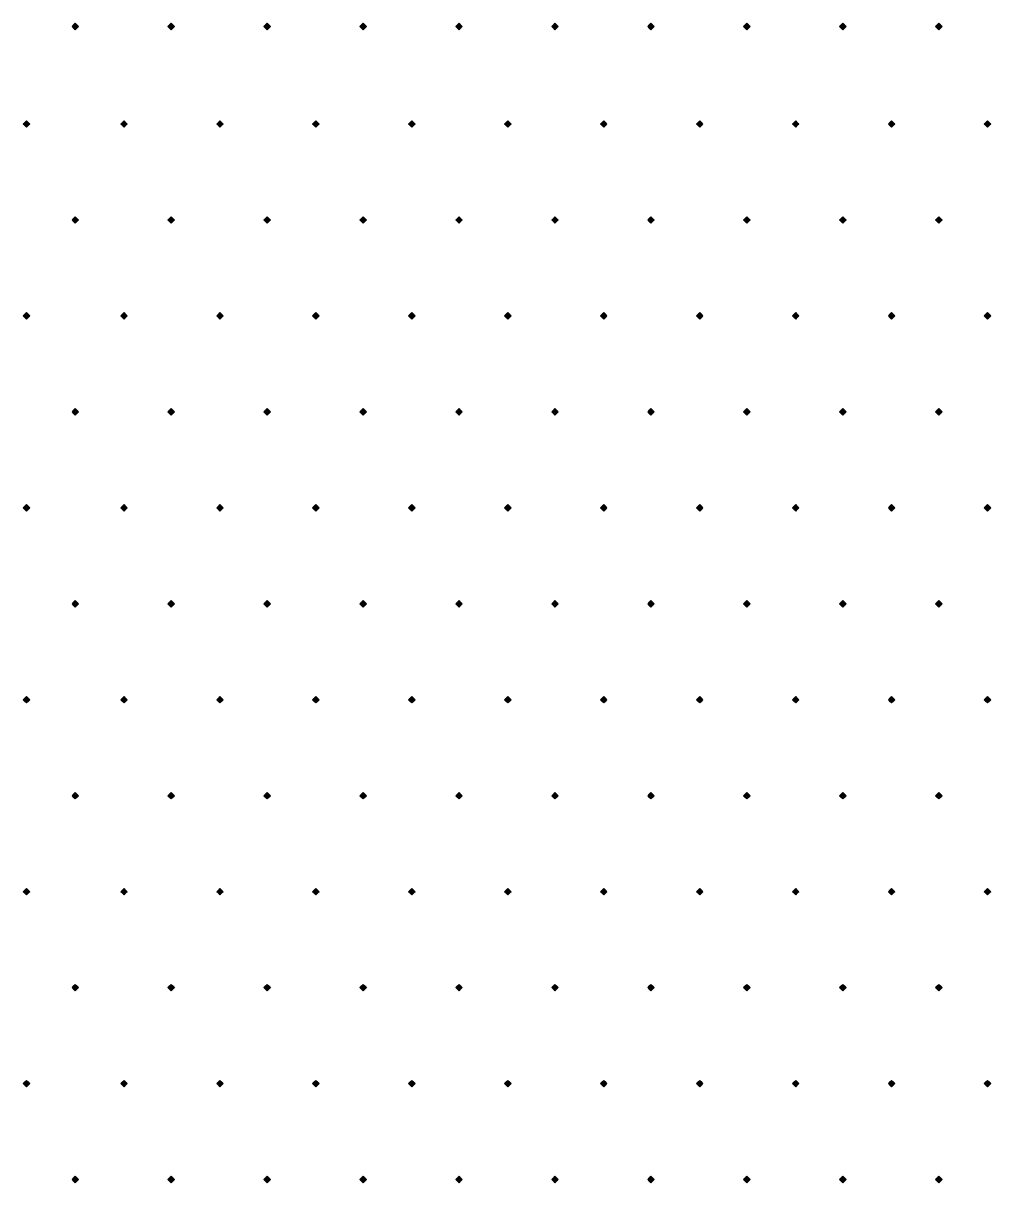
# Model space of a CAD drawing. Header units: millimetres. Extents: x 0 to 420, y 0 to 297.
# Drawn here: x 99.25 to 111.84, y 79.95 to 95.04 of the extents above; entities that cross this region are included whole.
import ezdxf

# ---------------------------------------------------------------- set-up
doc = ezdxf.new("R2010")
doc.units = ezdxf.units.MM

msp = doc.modelspace()

# ---------------------------------------------------------------- hatches: boundary and pattern name
for points in [[(99.928, 95.038), (99.907, 95.017), (99.886, 94.996), (99.907, 94.975), (99.928, 94.954), (99.949, 94.975), (99.97, 94.996), (99.949, 95.017), (99.928, 95.038)], [(101.177, 95.038), (101.155, 95.017), (101.134, 94.996), (101.155, 94.975), (101.177, 94.954), (101.198, 94.975), (101.219, 94.996), (101.198, 95.017), (101.177, 95.038)], [(102.426, 95.038), (102.404, 95.017), (102.383, 94.996), (102.404, 94.975), (102.426, 94.954), (102.447, 94.975), (102.468, 94.996), (102.447, 95.017), (102.426, 95.038)], [(103.674, 95.038), (103.653, 95.017), (103.632, 94.996), (103.653, 94.975), (103.674, 94.954), (103.696, 94.975), (103.717, 94.996), (103.696, 95.017), (103.674, 95.038)], [(104.923, 95.038), (104.902, 95.017), (104.881, 94.996), (104.902, 94.975), (104.923, 94.954), (104.944, 94.975), (104.966, 94.996), (104.944, 95.017), (104.923, 95.038)], [(106.172, 95.038), (106.151, 95.017), (106.13, 94.996), (106.151, 94.975), (106.172, 94.954), (106.193, 94.975), (106.214, 94.996), (106.193, 95.017), (106.172, 95.038)], [(107.421, 95.038), (107.4, 95.017), (107.379, 94.996), (107.4, 94.975), (107.421, 94.954), (107.442, 94.975), (107.463, 94.996), (107.442, 95.017), (107.421, 95.038)], [(108.67, 95.038), (108.649, 95.017), (108.627, 94.996), (108.649, 94.975), (108.67, 94.954), (108.691, 94.975), (108.712, 94.996), (108.691, 95.017), (108.67, 95.038)], [(109.919, 95.038), (109.897, 95.017), (109.876, 94.996), (109.897, 94.975), (109.919, 94.954), (109.94, 94.975), (109.961, 94.996), (109.94, 95.017), (109.919, 95.038)], [(111.167, 95.038), (111.146, 95.017), (111.125, 94.996), (111.146, 94.975), (111.167, 94.954), (111.188, 94.975), (111.21, 94.996), (111.188, 95.017), (111.167, 95.038)], [(99.293, 93.768), (99.272, 93.747), (99.251, 93.726), (99.272, 93.705), (99.293, 93.684), (99.314, 93.705), (99.335, 93.726), (99.314, 93.747), (99.293, 93.768)], [(100.563, 93.768), (100.542, 93.747), (100.521, 93.726), (100.542, 93.705), (100.563, 93.684), (100.584, 93.705), (100.605, 93.726), (100.584, 93.747), (100.563, 93.768)], [(101.812, 93.768), (101.791, 93.747), (101.769, 93.726), (101.791, 93.705), (101.812, 93.684), (101.833, 93.705), (101.854, 93.726), (101.833, 93.747), (101.812, 93.768)], [(103.061, 93.768), (103.039, 93.747), (103.018, 93.726), (103.039, 93.705), (103.061, 93.684), (103.082, 93.705), (103.103, 93.726), (103.082, 93.747), (103.061, 93.768)], [(104.309, 93.768), (104.288, 93.747), (104.267, 93.726), (104.288, 93.705), (104.309, 93.684), (104.33, 93.705), (104.352, 93.726), (104.33, 93.747), (104.309, 93.768)], [(105.558, 93.768), (105.537, 93.747), (105.516, 93.726), (105.537, 93.705), (105.558, 93.684), (105.579, 93.705), (105.601, 93.726), (105.579, 93.747), (105.558, 93.768)], [(106.807, 93.768), (106.786, 93.747), (106.765, 93.726), (106.786, 93.705), (106.807, 93.684), (106.828, 93.705), (106.849, 93.726), (106.828, 93.747), (106.807, 93.768)], [(108.056, 93.768), (108.035, 93.747), (108.013, 93.726), (108.035, 93.705), (108.056, 93.684), (108.077, 93.705), (108.098, 93.726), (108.077, 93.747), (108.056, 93.768)], [(109.305, 93.768), (109.284, 93.747), (109.262, 93.726), (109.284, 93.705), (109.305, 93.684), (109.326, 93.705), (109.347, 93.726), (109.326, 93.747), (109.305, 93.768)], [(110.554, 93.768), (110.532, 93.747), (110.511, 93.726), (110.532, 93.705), (110.554, 93.684), (110.575, 93.705), (110.596, 93.726), (110.575, 93.747), (110.554, 93.768)], [(111.802, 93.768), (111.781, 93.747), (111.76, 93.726), (111.781, 93.705), (111.802, 93.684), (111.824, 93.705), (111.845, 93.726), (111.824, 93.747), (111.802, 93.768)], [(99.928, 92.52), (99.907, 92.498), (99.886, 92.477), (99.907, 92.456), (99.928, 92.435), (99.949, 92.456), (99.97, 92.477), (99.949, 92.498), (99.928, 92.52)], [(101.177, 92.52), (101.155, 92.498), (101.134, 92.477), (101.155, 92.456), (101.177, 92.435), (101.198, 92.456), (101.219, 92.477), (101.198, 92.498), (101.177, 92.52)], [(102.426, 92.52), (102.404, 92.498), (102.383, 92.477), (102.404, 92.456), (102.426, 92.435), (102.447, 92.456), (102.468, 92.477), (102.447, 92.498), (102.426, 92.52)], [(103.674, 92.52), (103.653, 92.498), (103.632, 92.477), (103.653, 92.456), (103.674, 92.435), (103.696, 92.456), (103.717, 92.477), (103.696, 92.498), (103.674, 92.52)], [(104.923, 92.52), (104.902, 92.498), (104.881, 92.477), (104.902, 92.456), (104.923, 92.435), (104.944, 92.456), (104.966, 92.477), (104.944, 92.498), (104.923, 92.52)], [(106.172, 92.52), (106.151, 92.498), (106.13, 92.477), (106.151, 92.456), (106.172, 92.435), (106.193, 92.456), (106.214, 92.477), (106.193, 92.498), (106.172, 92.52)], [(107.421, 92.52), (107.4, 92.498), (107.379, 92.477), (107.4, 92.456), (107.421, 92.435), (107.442, 92.456), (107.463, 92.477), (107.442, 92.498), (107.421, 92.52)], [(108.67, 92.52), (108.649, 92.498), (108.627, 92.477), (108.649, 92.456), (108.67, 92.435), (108.691, 92.456), (108.712, 92.477), (108.691, 92.498), (108.67, 92.52)], [(109.919, 92.52), (109.897, 92.498), (109.876, 92.477), (109.897, 92.456), (109.919, 92.435), (109.94, 92.456), (109.961, 92.477), (109.94, 92.498), (109.919, 92.52)], [(111.167, 92.52), (111.146, 92.498), (111.125, 92.477), (111.146, 92.456), (111.167, 92.435), (111.188, 92.456), (111.21, 92.477), (111.188, 92.498), (111.167, 92.52)], [(99.293, 91.271), (99.272, 91.25), (99.251, 91.228), (99.272, 91.207), (99.293, 91.186), (99.314, 91.207), (99.335, 91.228), (99.314, 91.25), (99.293, 91.271)], [(100.563, 91.271), (100.542, 91.25), (100.521, 91.228), (100.542, 91.207), (100.563, 91.186), (100.584, 91.207), (100.605, 91.228), (100.584, 91.25), (100.563, 91.271)], [(101.812, 91.271), (101.791, 91.25), (101.769, 91.228), (101.791, 91.207), (101.812, 91.186), (101.833, 91.207), (101.854, 91.228), (101.833, 91.25), (101.812, 91.271)], [(103.061, 91.271), (103.039, 91.25), (103.018, 91.228), (103.039, 91.207), (103.061, 91.186), (103.082, 91.207), (103.103, 91.228), (103.082, 91.25), (103.061, 91.271)], [(104.309, 91.271), (104.288, 91.25), (104.267, 91.228), (104.288, 91.207), (104.309, 91.186), (104.33, 91.207), (104.352, 91.228), (104.33, 91.25), (104.309, 91.271)], [(105.558, 91.271), (105.537, 91.25), (105.516, 91.228), (105.537, 91.207), (105.558, 91.186), (105.579, 91.207), (105.601, 91.228), (105.579, 91.25), (105.558, 91.271)], [(106.807, 91.271), (106.786, 91.25), (106.765, 91.228), (106.786, 91.207), (106.807, 91.186), (106.828, 91.207), (106.849, 91.228), (106.828, 91.25), (106.807, 91.271)], [(108.056, 91.271), (108.035, 91.25), (108.013, 91.228), (108.035, 91.207), (108.056, 91.186), (108.077, 91.207), (108.098, 91.228), (108.077, 91.25), (108.056, 91.271)], [(109.305, 91.271), (109.284, 91.25), (109.262, 91.228), (109.284, 91.207), (109.305, 91.186), (109.326, 91.207), (109.347, 91.228), (109.326, 91.25), (109.305, 91.271)], [(110.554, 91.271), (110.532, 91.25), (110.511, 91.228), (110.532, 91.207), (110.554, 91.186), (110.575, 91.207), (110.596, 91.228), (110.575, 91.25), (110.554, 91.271)], [(111.802, 91.271), (111.781, 91.25), (111.76, 91.228), (111.781, 91.207), (111.802, 91.186), (111.824, 91.207), (111.845, 91.228), (111.824, 91.25), (111.802, 91.271)], [(99.928, 90.022), (99.907, 90.001), (99.886, 89.979), (99.907, 89.958), (99.928, 89.937), (99.949, 89.958), (99.97, 89.979), (99.949, 90.001), (99.928, 90.022)], [(101.177, 90.022), (101.155, 90.001), (101.134, 89.979), (101.155, 89.958), (101.177, 89.937), (101.198, 89.958), (101.219, 89.979), (101.198, 90.001), (101.177, 90.022)], [(102.426, 90.022), (102.404, 90.001), (102.383, 89.979), (102.404, 89.958), (102.426, 89.937), (102.447, 89.958), (102.468, 89.979), (102.447, 90.001), (102.426, 90.022)], [(103.674, 90.022), (103.653, 90.001), (103.632, 89.979), (103.653, 89.958), (103.674, 89.937), (103.696, 89.958), (103.717, 89.979), (103.696, 90.001), (103.674, 90.022)], [(104.923, 90.022), (104.902, 90.001), (104.881, 89.979), (104.902, 89.958), (104.923, 89.937), (104.944, 89.958), (104.966, 89.979), (104.944, 90.001), (104.923, 90.022)], [(106.172, 90.022), (106.151, 90.001), (106.13, 89.979), (106.151, 89.958), (106.172, 89.937), (106.193, 89.958), (106.214, 89.979), (106.193, 90.001), (106.172, 90.022)], [(107.421, 90.022), (107.4, 90.001), (107.379, 89.979), (107.4, 89.958), (107.421, 89.937), (107.442, 89.958), (107.463, 89.979), (107.442, 90.001), (107.421, 90.022)], [(108.67, 90.022), (108.649, 90.001), (108.627, 89.979), (108.649, 89.958), (108.67, 89.937), (108.691, 89.958), (108.712, 89.979), (108.691, 90.001), (108.67, 90.022)], [(109.919, 90.022), (109.897, 90.001), (109.876, 89.979), (109.897, 89.958), (109.919, 89.937), (109.94, 89.958), (109.961, 89.979), (109.94, 90.001), (109.919, 90.022)], [(111.167, 90.022), (111.146, 90.001), (111.125, 89.979), (111.146, 89.958), (111.167, 89.937), (111.188, 89.958), (111.21, 89.979), (111.188, 90.001), (111.167, 90.022)], [(99.293, 88.773), (99.272, 88.752), (99.251, 88.731), (99.272, 88.709), (99.293, 88.688), (99.314, 88.709), (99.335, 88.731), (99.314, 88.752), (99.293, 88.773)], [(100.563, 88.773), (100.542, 88.752), (100.521, 88.731), (100.542, 88.709), (100.563, 88.688), (100.584, 88.709), (100.605, 88.731), (100.584, 88.752), (100.563, 88.773)], [(101.812, 88.773), (101.791, 88.752), (101.769, 88.731), (101.791, 88.709), (101.812, 88.688), (101.833, 88.709), (101.854, 88.731), (101.833, 88.752), (101.812, 88.773)], [(103.061, 88.773), (103.039, 88.752), (103.018, 88.731), (103.039, 88.709), (103.061, 88.688), (103.082, 88.709), (103.103, 88.731), (103.082, 88.752), (103.061, 88.773)], [(104.309, 88.773), (104.288, 88.752), (104.267, 88.731), (104.288, 88.709), (104.309, 88.688), (104.33, 88.709), (104.352, 88.731), (104.33, 88.752), (104.309, 88.773)], [(105.558, 88.773), (105.537, 88.752), (105.516, 88.731), (105.537, 88.709), (105.558, 88.688), (105.579, 88.709), (105.601, 88.731), (105.579, 88.752), (105.558, 88.773)], [(106.807, 88.773), (106.786, 88.752), (106.765, 88.731), (106.786, 88.709), (106.807, 88.688), (106.828, 88.709), (106.849, 88.731), (106.828, 88.752), (106.807, 88.773)], [(108.056, 88.773), (108.035, 88.752), (108.013, 88.731), (108.035, 88.709), (108.056, 88.688), (108.077, 88.709), (108.098, 88.731), (108.077, 88.752), (108.056, 88.773)], [(109.305, 88.773), (109.284, 88.752), (109.262, 88.731), (109.284, 88.709), (109.305, 88.688), (109.326, 88.709), (109.347, 88.731), (109.326, 88.752), (109.305, 88.773)], [(110.554, 88.773), (110.532, 88.752), (110.511, 88.731), (110.532, 88.709), (110.554, 88.688), (110.575, 88.709), (110.596, 88.731), (110.575, 88.752), (110.554, 88.773)], [(111.802, 88.773), (111.781, 88.752), (111.76, 88.731), (111.781, 88.709), (111.802, 88.688), (111.824, 88.709), (111.845, 88.731), (111.824, 88.752), (111.802, 88.773)], [(99.928, 87.524), (99.907, 87.503), (99.886, 87.482), (99.907, 87.461), (99.928, 87.439), (99.949, 87.461), (99.97, 87.482), (99.949, 87.503), (99.928, 87.524)], [(101.177, 87.524), (101.155, 87.503), (101.134, 87.482), (101.155, 87.461), (101.177, 87.439), (101.198, 87.461), (101.219, 87.482), (101.198, 87.503), (101.177, 87.524)], [(102.426, 87.524), (102.404, 87.503), (102.383, 87.482), (102.404, 87.461), (102.426, 87.439), (102.447, 87.461), (102.468, 87.482), (102.447, 87.503), (102.426, 87.524)], [(103.674, 87.524), (103.653, 87.503), (103.632, 87.482), (103.653, 87.461), (103.674, 87.439), (103.696, 87.461), (103.717, 87.482), (103.696, 87.503), (103.674, 87.524)], [(104.923, 87.524), (104.902, 87.503), (104.881, 87.482), (104.902, 87.461), (104.923, 87.439), (104.944, 87.461), (104.966, 87.482), (104.944, 87.503), (104.923, 87.524)], [(106.172, 87.524), (106.151, 87.503), (106.13, 87.482), (106.151, 87.461), (106.172, 87.439), (106.193, 87.461), (106.214, 87.482), (106.193, 87.503), (106.172, 87.524)], [(107.421, 87.524), (107.4, 87.503), (107.379, 87.482), (107.4, 87.461), (107.421, 87.439), (107.442, 87.461), (107.463, 87.482), (107.442, 87.503), (107.421, 87.524)], [(108.67, 87.524), (108.649, 87.503), (108.627, 87.482), (108.649, 87.461), (108.67, 87.439), (108.691, 87.461), (108.712, 87.482), (108.691, 87.503), (108.67, 87.524)], [(109.919, 87.524), (109.897, 87.503), (109.876, 87.482), (109.897, 87.461), (109.919, 87.439), (109.94, 87.461), (109.961, 87.482), (109.94, 87.503), (109.919, 87.524)], [(111.167, 87.524), (111.146, 87.503), (111.125, 87.482), (111.146, 87.461), (111.167, 87.439), (111.188, 87.461), (111.21, 87.482), (111.188, 87.503), (111.167, 87.524)], [(99.293, 86.275), (99.272, 86.254), (99.251, 86.233), (99.272, 86.212), (99.293, 86.191), (99.314, 86.212), (99.335, 86.233), (99.314, 86.254), (99.293, 86.275)], [(100.563, 86.275), (100.542, 86.254), (100.521, 86.233), (100.542, 86.212), (100.563, 86.191), (100.584, 86.212), (100.605, 86.233), (100.584, 86.254), (100.563, 86.275)], [(101.812, 86.275), (101.791, 86.254), (101.769, 86.233), (101.791, 86.212), (101.812, 86.191), (101.833, 86.212), (101.854, 86.233), (101.833, 86.254), (101.812, 86.275)], [(103.061, 86.275), (103.039, 86.254), (103.018, 86.233), (103.039, 86.212), (103.061, 86.191), (103.082, 86.212), (103.103, 86.233), (103.082, 86.254), (103.061, 86.275)], [(104.309, 86.275), (104.288, 86.254), (104.267, 86.233), (104.288, 86.212), (104.309, 86.191), (104.33, 86.212), (104.352, 86.233), (104.33, 86.254), (104.309, 86.275)], [(105.558, 86.275), (105.537, 86.254), (105.516, 86.233), (105.537, 86.212), (105.558, 86.191), (105.579, 86.212), (105.601, 86.233), (105.579, 86.254), (105.558, 86.275)], [(106.807, 86.275), (106.786, 86.254), (106.765, 86.233), (106.786, 86.212), (106.807, 86.191), (106.828, 86.212), (106.849, 86.233), (106.828, 86.254), (106.807, 86.275)], [(108.056, 86.275), (108.035, 86.254), (108.013, 86.233), (108.035, 86.212), (108.056, 86.191), (108.077, 86.212), (108.098, 86.233), (108.077, 86.254), (108.056, 86.275)], [(109.305, 86.275), (109.284, 86.254), (109.262, 86.233), (109.284, 86.212), (109.305, 86.191), (109.326, 86.212), (109.347, 86.233), (109.326, 86.254), (109.305, 86.275)], [(110.554, 86.275), (110.532, 86.254), (110.511, 86.233), (110.532, 86.212), (110.554, 86.191), (110.575, 86.212), (110.596, 86.233), (110.575, 86.254), (110.554, 86.275)], [(111.802, 86.275), (111.781, 86.254), (111.76, 86.233), (111.781, 86.212), (111.802, 86.191), (111.824, 86.212), (111.845, 86.233), (111.824, 86.254), (111.802, 86.275)], [(99.928, 85.027), (99.907, 85.005), (99.886, 84.984), (99.907, 84.963), (99.928, 84.942), (99.949, 84.963), (99.97, 84.984), (99.949, 85.005), (99.928, 85.027)], [(101.177, 85.027), (101.155, 85.005), (101.134, 84.984), (101.155, 84.963), (101.177, 84.942), (101.198, 84.963), (101.219, 84.984), (101.198, 85.005), (101.177, 85.027)], [(102.426, 85.027), (102.404, 85.005), (102.383, 84.984), (102.404, 84.963), (102.426, 84.942), (102.447, 84.963), (102.468, 84.984), (102.447, 85.005), (102.426, 85.027)], [(103.674, 85.027), (103.653, 85.005), (103.632, 84.984), (103.653, 84.963), (103.674, 84.942), (103.696, 84.963), (103.717, 84.984), (103.696, 85.005), (103.674, 85.027)], [(104.923, 85.027), (104.902, 85.005), (104.881, 84.984), (104.902, 84.963), (104.923, 84.942), (104.944, 84.963), (104.966, 84.984), (104.944, 85.005), (104.923, 85.027)], [(106.172, 85.027), (106.151, 85.005), (106.13, 84.984), (106.151, 84.963), (106.172, 84.942), (106.193, 84.963), (106.214, 84.984), (106.193, 85.005), (106.172, 85.027)], [(107.421, 85.027), (107.4, 85.005), (107.379, 84.984), (107.4, 84.963), (107.421, 84.942), (107.442, 84.963), (107.463, 84.984), (107.442, 85.005), (107.421, 85.027)], [(108.67, 85.027), (108.649, 85.005), (108.627, 84.984), (108.649, 84.963), (108.67, 84.942), (108.691, 84.963), (108.712, 84.984), (108.691, 85.005), (108.67, 85.027)], [(109.919, 85.027), (109.897, 85.005), (109.876, 84.984), (109.897, 84.963), (109.919, 84.942), (109.94, 84.963), (109.961, 84.984), (109.94, 85.005), (109.919, 85.027)], [(111.167, 85.027), (111.146, 85.005), (111.125, 84.984), (111.146, 84.963), (111.167, 84.942), (111.188, 84.963), (111.21, 84.984), (111.188, 85.005), (111.167, 85.027)], [(99.293, 83.778), (99.272, 83.756), (99.251, 83.735), (99.272, 83.714), (99.293, 83.693), (99.314, 83.714), (99.335, 83.735), (99.314, 83.756), (99.293, 83.778)], [(100.563, 83.778), (100.542, 83.756), (100.521, 83.735), (100.542, 83.714), (100.563, 83.693), (100.584, 83.714), (100.605, 83.735), (100.584, 83.756), (100.563, 83.778)], [(101.812, 83.778), (101.791, 83.756), (101.769, 83.735), (101.791, 83.714), (101.812, 83.693), (101.833, 83.714), (101.854, 83.735), (101.833, 83.756), (101.812, 83.778)], [(103.061, 83.778), (103.039, 83.756), (103.018, 83.735), (103.039, 83.714), (103.061, 83.693), (103.082, 83.714), (103.103, 83.735), (103.082, 83.756), (103.061, 83.778)], [(104.309, 83.778), (104.288, 83.756), (104.267, 83.735), (104.288, 83.714), (104.309, 83.693), (104.33, 83.714), (104.352, 83.735), (104.33, 83.756), (104.309, 83.778)], [(105.558, 83.778), (105.537, 83.756), (105.516, 83.735), (105.537, 83.714), (105.558, 83.693), (105.579, 83.714), (105.601, 83.735), (105.579, 83.756), (105.558, 83.778)], [(106.807, 83.778), (106.786, 83.756), (106.765, 83.735), (106.786, 83.714), (106.807, 83.693), (106.828, 83.714), (106.849, 83.735), (106.828, 83.756), (106.807, 83.778)], [(108.056, 83.778), (108.035, 83.756), (108.013, 83.735), (108.035, 83.714), (108.056, 83.693), (108.077, 83.714), (108.098, 83.735), (108.077, 83.756), (108.056, 83.778)], [(109.305, 83.778), (109.284, 83.756), (109.262, 83.735), (109.284, 83.714), (109.305, 83.693), (109.326, 83.714), (109.347, 83.735), (109.326, 83.756), (109.305, 83.778)], [(110.554, 83.778), (110.532, 83.756), (110.511, 83.735), (110.532, 83.714), (110.554, 83.693), (110.575, 83.714), (110.596, 83.735), (110.575, 83.756), (110.554, 83.778)], [(111.802, 83.778), (111.781, 83.756), (111.76, 83.735), (111.781, 83.714), (111.802, 83.693), (111.824, 83.714), (111.845, 83.735), (111.824, 83.756), (111.802, 83.778)], [(99.928, 82.529), (99.907, 82.508), (99.886, 82.487), (99.907, 82.465), (99.928, 82.444), (99.949, 82.465), (99.97, 82.487), (99.949, 82.508), (99.928, 82.529)], [(101.177, 82.529), (101.155, 82.508), (101.134, 82.487), (101.155, 82.465), (101.177, 82.444), (101.198, 82.465), (101.219, 82.487), (101.198, 82.508), (101.177, 82.529)], [(102.426, 82.529), (102.404, 82.508), (102.383, 82.487), (102.404, 82.465), (102.426, 82.444), (102.447, 82.465), (102.468, 82.487), (102.447, 82.508), (102.426, 82.529)], [(103.674, 82.529), (103.653, 82.508), (103.632, 82.487), (103.653, 82.465), (103.674, 82.444), (103.696, 82.465), (103.717, 82.487), (103.696, 82.508), (103.674, 82.529)], [(104.923, 82.529), (104.902, 82.508), (104.881, 82.487), (104.902, 82.465), (104.923, 82.444), (104.944, 82.465), (104.966, 82.487), (104.944, 82.508), (104.923, 82.529)], [(106.172, 82.529), (106.151, 82.508), (106.13, 82.487), (106.151, 82.465), (106.172, 82.444), (106.193, 82.465), (106.214, 82.487), (106.193, 82.508), (106.172, 82.529)], [(107.421, 82.529), (107.4, 82.508), (107.379, 82.487), (107.4, 82.465), (107.421, 82.444), (107.442, 82.465), (107.463, 82.487), (107.442, 82.508), (107.421, 82.529)], [(108.67, 82.529), (108.649, 82.508), (108.627, 82.487), (108.649, 82.465), (108.67, 82.444), (108.691, 82.465), (108.712, 82.487), (108.691, 82.508), (108.67, 82.529)], [(109.919, 82.529), (109.897, 82.508), (109.876, 82.487), (109.897, 82.465), (109.919, 82.444), (109.94, 82.465), (109.961, 82.487), (109.94, 82.508), (109.919, 82.529)], [(111.167, 82.529), (111.146, 82.508), (111.125, 82.487), (111.146, 82.465), (111.167, 82.444), (111.188, 82.465), (111.21, 82.487), (111.188, 82.508), (111.167, 82.529)], [(99.293, 81.28), (99.272, 81.259), (99.251, 81.238), (99.272, 81.216), (99.293, 81.195), (99.314, 81.216), (99.335, 81.238), (99.314, 81.259), (99.293, 81.28)], [(100.563, 81.28), (100.542, 81.259), (100.521, 81.238), (100.542, 81.216), (100.563, 81.195), (100.584, 81.216), (100.605, 81.238), (100.584, 81.259), (100.563, 81.28)], [(101.812, 81.28), (101.791, 81.259), (101.769, 81.238), (101.791, 81.216), (101.812, 81.195), (101.833, 81.216), (101.854, 81.238), (101.833, 81.259), (101.812, 81.28)], [(103.061, 81.28), (103.039, 81.259), (103.018, 81.238), (103.039, 81.216), (103.061, 81.195), (103.082, 81.216), (103.103, 81.238), (103.082, 81.259), (103.061, 81.28)], [(104.309, 81.28), (104.288, 81.259), (104.267, 81.238), (104.288, 81.216), (104.309, 81.195), (104.33, 81.216), (104.352, 81.238), (104.33, 81.259), (104.309, 81.28)], [(105.558, 81.28), (105.537, 81.259), (105.516, 81.238), (105.537, 81.216), (105.558, 81.195), (105.579, 81.216), (105.601, 81.238), (105.579, 81.259), (105.558, 81.28)], [(106.807, 81.28), (106.786, 81.259), (106.765, 81.238), (106.786, 81.216), (106.807, 81.195), (106.828, 81.216), (106.849, 81.238), (106.828, 81.259), (106.807, 81.28)], [(108.056, 81.28), (108.035, 81.259), (108.013, 81.238), (108.035, 81.216), (108.056, 81.195), (108.077, 81.216), (108.098, 81.238), (108.077, 81.259), (108.056, 81.28)], [(109.305, 81.28), (109.284, 81.259), (109.262, 81.238), (109.284, 81.216), (109.305, 81.195), (109.326, 81.216), (109.347, 81.238), (109.326, 81.259), (109.305, 81.28)], [(110.554, 81.28), (110.532, 81.259), (110.511, 81.238), (110.532, 81.216), (110.554, 81.195), (110.575, 81.216), (110.596, 81.238), (110.575, 81.259), (110.554, 81.28)], [(111.802, 81.28), (111.781, 81.259), (111.76, 81.238), (111.781, 81.216), (111.802, 81.195), (111.824, 81.216), (111.845, 81.238), (111.824, 81.259), (111.802, 81.28)], [(99.928, 80.031), (99.907, 80.01), (99.886, 79.989), (99.907, 79.968), (99.928, 79.946), (99.949, 79.968), (99.97, 79.989), (99.949, 80.01), (99.928, 80.031)], [(101.177, 80.031), (101.155, 80.01), (101.134, 79.989), (101.155, 79.968), (101.177, 79.946), (101.198, 79.968), (101.219, 79.989), (101.198, 80.01), (101.177, 80.031)], [(102.426, 80.031), (102.404, 80.01), (102.383, 79.989), (102.404, 79.968), (102.426, 79.946), (102.447, 79.968), (102.468, 79.989), (102.447, 80.01), (102.426, 80.031)], [(103.674, 80.031), (103.653, 80.01), (103.632, 79.989), (103.653, 79.968), (103.674, 79.946), (103.696, 79.968), (103.717, 79.989), (103.696, 80.01), (103.674, 80.031)], [(104.923, 80.031), (104.902, 80.01), (104.881, 79.989), (104.902, 79.968), (104.923, 79.946), (104.944, 79.968), (104.966, 79.989), (104.944, 80.01), (104.923, 80.031)], [(106.172, 80.031), (106.151, 80.01), (106.13, 79.989), (106.151, 79.968), (106.172, 79.946), (106.193, 79.968), (106.214, 79.989), (106.193, 80.01), (106.172, 80.031)], [(107.421, 80.031), (107.4, 80.01), (107.379, 79.989), (107.4, 79.968), (107.421, 79.946), (107.442, 79.968), (107.463, 79.989), (107.442, 80.01), (107.421, 80.031)], [(108.67, 80.031), (108.649, 80.01), (108.627, 79.989), (108.649, 79.968), (108.67, 79.946), (108.691, 79.968), (108.712, 79.989), (108.691, 80.01), (108.67, 80.031)], [(109.919, 80.031), (109.897, 80.01), (109.876, 79.989), (109.897, 79.968), (109.919, 79.946), (109.94, 79.968), (109.961, 79.989), (109.94, 80.01), (109.919, 80.031)], [(111.167, 80.031), (111.146, 80.01), (111.125, 79.989), (111.146, 79.968), (111.167, 79.946), (111.188, 79.968), (111.21, 79.989), (111.188, 80.01), (111.167, 80.031)]]:
    msp.add_hatch(color=7).paths.add_polyline_path(points)

# ---------------------------------------------------------------- linework, layer by layer
at = {"lineweight": 0}
for points in [[(99.928, 95.038), (99.907, 95.017), (99.886, 94.996), (99.907, 94.975), (99.928, 94.954), (99.949, 94.975), (99.97, 94.996), (99.949, 95.017)], [(101.177, 95.038), (101.155, 95.017), (101.134, 94.996), (101.155, 94.975), (101.177, 94.954), (101.198, 94.975), (101.219, 94.996), (101.198, 95.017)], [(102.426, 95.038), (102.404, 95.017), (102.383, 94.996), (102.404, 94.975), (102.426, 94.954), (102.447, 94.975), (102.468, 94.996), (102.447, 95.017)], [(103.674, 95.038), (103.653, 95.017), (103.632, 94.996), (103.653, 94.975), (103.674, 94.954), (103.696, 94.975), (103.717, 94.996), (103.696, 95.017)], [(104.923, 95.038), (104.902, 95.017), (104.881, 94.996), (104.902, 94.975), (104.923, 94.954), (104.944, 94.975), (104.966, 94.996), (104.944, 95.017)], [(106.172, 95.038), (106.151, 95.017), (106.13, 94.996), (106.151, 94.975), (106.172, 94.954), (106.193, 94.975), (106.214, 94.996), (106.193, 95.017)], [(107.421, 95.038), (107.4, 95.017), (107.379, 94.996), (107.4, 94.975), (107.421, 94.954), (107.442, 94.975), (107.463, 94.996), (107.442, 95.017)], [(108.67, 95.038), (108.649, 95.017), (108.627, 94.996), (108.649, 94.975), (108.67, 94.954), (108.691, 94.975), (108.712, 94.996), (108.691, 95.017)], [(109.919, 95.038), (109.897, 95.017), (109.876, 94.996), (109.897, 94.975), (109.919, 94.954), (109.94, 94.975), (109.961, 94.996), (109.94, 95.017)], [(111.167, 95.038), (111.146, 95.017), (111.125, 94.996), (111.146, 94.975), (111.167, 94.954), (111.188, 94.975), (111.21, 94.996), (111.188, 95.017)], [(99.293, 93.768), (99.272, 93.747), (99.251, 93.726), (99.272, 93.705), (99.293, 93.684), (99.314, 93.705), (99.335, 93.726), (99.314, 93.747)], [(100.563, 93.768), (100.542, 93.747), (100.521, 93.726), (100.542, 93.705), (100.563, 93.684), (100.584, 93.705), (100.605, 93.726), (100.584, 93.747)], [(101.812, 93.768), (101.791, 93.747), (101.769, 93.726), (101.791, 93.705), (101.812, 93.684), (101.833, 93.705), (101.854, 93.726), (101.833, 93.747)], [(103.061, 93.768), (103.039, 93.747), (103.018, 93.726), (103.039, 93.705), (103.061, 93.684), (103.082, 93.705), (103.103, 93.726), (103.082, 93.747)], [(104.309, 93.768), (104.288, 93.747), (104.267, 93.726), (104.288, 93.705), (104.309, 93.684), (104.33, 93.705), (104.352, 93.726), (104.33, 93.747)], [(105.558, 93.768), (105.537, 93.747), (105.516, 93.726), (105.537, 93.705), (105.558, 93.684), (105.579, 93.705), (105.601, 93.726), (105.579, 93.747)], [(106.807, 93.768), (106.786, 93.747), (106.765, 93.726), (106.786, 93.705), (106.807, 93.684), (106.828, 93.705), (106.849, 93.726), (106.828, 93.747)], [(108.056, 93.768), (108.035, 93.747), (108.013, 93.726), (108.035, 93.705), (108.056, 93.684), (108.077, 93.705), (108.098, 93.726), (108.077, 93.747)], [(109.305, 93.768), (109.284, 93.747), (109.262, 93.726), (109.284, 93.705), (109.305, 93.684), (109.326, 93.705), (109.347, 93.726), (109.326, 93.747)], [(110.554, 93.768), (110.532, 93.747), (110.511, 93.726), (110.532, 93.705), (110.554, 93.684), (110.575, 93.705), (110.596, 93.726), (110.575, 93.747)], [(111.802, 93.768), (111.781, 93.747), (111.76, 93.726), (111.781, 93.705), (111.802, 93.684), (111.824, 93.705), (111.845, 93.726), (111.824, 93.747)], [(99.928, 92.52), (99.907, 92.498), (99.886, 92.477), (99.907, 92.456), (99.928, 92.435), (99.949, 92.456), (99.97, 92.477), (99.949, 92.498)], [(101.177, 92.52), (101.155, 92.498), (101.134, 92.477), (101.155, 92.456), (101.177, 92.435), (101.198, 92.456), (101.219, 92.477), (101.198, 92.498)], [(102.426, 92.52), (102.404, 92.498), (102.383, 92.477), (102.404, 92.456), (102.426, 92.435), (102.447, 92.456), (102.468, 92.477), (102.447, 92.498)], [(103.674, 92.52), (103.653, 92.498), (103.632, 92.477), (103.653, 92.456), (103.674, 92.435), (103.696, 92.456), (103.717, 92.477), (103.696, 92.498)], [(104.923, 92.52), (104.902, 92.498), (104.881, 92.477), (104.902, 92.456), (104.923, 92.435), (104.944, 92.456), (104.966, 92.477), (104.944, 92.498)], [(106.172, 92.52), (106.151, 92.498), (106.13, 92.477), (106.151, 92.456), (106.172, 92.435), (106.193, 92.456), (106.214, 92.477), (106.193, 92.498)], [(107.421, 92.52), (107.4, 92.498), (107.379, 92.477), (107.4, 92.456), (107.421, 92.435), (107.442, 92.456), (107.463, 92.477), (107.442, 92.498)], [(108.67, 92.52), (108.649, 92.498), (108.627, 92.477), (108.649, 92.456), (108.67, 92.435), (108.691, 92.456), (108.712, 92.477), (108.691, 92.498)], [(109.919, 92.52), (109.897, 92.498), (109.876, 92.477), (109.897, 92.456), (109.919, 92.435), (109.94, 92.456), (109.961, 92.477), (109.94, 92.498)], [(111.167, 92.52), (111.146, 92.498), (111.125, 92.477), (111.146, 92.456), (111.167, 92.435), (111.188, 92.456), (111.21, 92.477), (111.188, 92.498)], [(99.293, 91.271), (99.272, 91.25), (99.251, 91.228), (99.272, 91.207), (99.293, 91.186), (99.314, 91.207), (99.335, 91.228), (99.314, 91.25)], [(100.563, 91.271), (100.542, 91.25), (100.521, 91.228), (100.542, 91.207), (100.563, 91.186), (100.584, 91.207), (100.605, 91.228), (100.584, 91.25)], [(101.812, 91.271), (101.791, 91.25), (101.769, 91.228), (101.791, 91.207), (101.812, 91.186), (101.833, 91.207), (101.854, 91.228), (101.833, 91.25)], [(103.061, 91.271), (103.039, 91.25), (103.018, 91.228), (103.039, 91.207), (103.061, 91.186), (103.082, 91.207), (103.103, 91.228), (103.082, 91.25)], [(104.309, 91.271), (104.288, 91.25), (104.267, 91.228), (104.288, 91.207), (104.309, 91.186), (104.33, 91.207), (104.352, 91.228), (104.33, 91.25)], [(105.558, 91.271), (105.537, 91.25), (105.516, 91.228), (105.537, 91.207), (105.558, 91.186), (105.579, 91.207), (105.601, 91.228), (105.579, 91.25)], [(106.807, 91.271), (106.786, 91.25), (106.765, 91.228), (106.786, 91.207), (106.807, 91.186), (106.828, 91.207), (106.849, 91.228), (106.828, 91.25)], [(108.056, 91.271), (108.035, 91.25), (108.013, 91.228), (108.035, 91.207), (108.056, 91.186), (108.077, 91.207), (108.098, 91.228), (108.077, 91.25)], [(109.305, 91.271), (109.284, 91.25), (109.262, 91.228), (109.284, 91.207), (109.305, 91.186), (109.326, 91.207), (109.347, 91.228), (109.326, 91.25)], [(110.554, 91.271), (110.532, 91.25), (110.511, 91.228), (110.532, 91.207), (110.554, 91.186), (110.575, 91.207), (110.596, 91.228), (110.575, 91.25)], [(111.802, 91.271), (111.781, 91.25), (111.76, 91.228), (111.781, 91.207), (111.802, 91.186), (111.824, 91.207), (111.845, 91.228), (111.824, 91.25)], [(99.928, 90.022), (99.907, 90.001), (99.886, 89.979), (99.907, 89.958), (99.928, 89.937), (99.949, 89.958), (99.97, 89.979), (99.949, 90.001)], [(101.177, 90.022), (101.155, 90.001), (101.134, 89.979), (101.155, 89.958), (101.177, 89.937), (101.198, 89.958), (101.219, 89.979), (101.198, 90.001)], [(102.426, 90.022), (102.404, 90.001), (102.383, 89.979), (102.404, 89.958), (102.426, 89.937), (102.447, 89.958), (102.468, 89.979), (102.447, 90.001)], [(103.674, 90.022), (103.653, 90.001), (103.632, 89.979), (103.653, 89.958), (103.674, 89.937), (103.696, 89.958), (103.717, 89.979), (103.696, 90.001)], [(104.923, 90.022), (104.902, 90.001), (104.881, 89.979), (104.902, 89.958), (104.923, 89.937), (104.944, 89.958), (104.966, 89.979), (104.944, 90.001)], [(106.172, 90.022), (106.151, 90.001), (106.13, 89.979), (106.151, 89.958), (106.172, 89.937), (106.193, 89.958), (106.214, 89.979), (106.193, 90.001)], [(107.421, 90.022), (107.4, 90.001), (107.379, 89.979), (107.4, 89.958), (107.421, 89.937), (107.442, 89.958), (107.463, 89.979), (107.442, 90.001)], [(108.67, 90.022), (108.649, 90.001), (108.627, 89.979), (108.649, 89.958), (108.67, 89.937), (108.691, 89.958), (108.712, 89.979), (108.691, 90.001)], [(109.919, 90.022), (109.897, 90.001), (109.876, 89.979), (109.897, 89.958), (109.919, 89.937), (109.94, 89.958), (109.961, 89.979), (109.94, 90.001)], [(111.167, 90.022), (111.146, 90.001), (111.125, 89.979), (111.146, 89.958), (111.167, 89.937), (111.188, 89.958), (111.21, 89.979), (111.188, 90.001)], [(99.293, 88.773), (99.272, 88.752), (99.251, 88.731), (99.272, 88.709), (99.293, 88.688), (99.314, 88.709), (99.335, 88.731), (99.314, 88.752)], [(100.563, 88.773), (100.542, 88.752), (100.521, 88.731), (100.542, 88.709), (100.563, 88.688), (100.584, 88.709), (100.605, 88.731), (100.584, 88.752)], [(101.812, 88.773), (101.791, 88.752), (101.769, 88.731), (101.791, 88.709), (101.812, 88.688), (101.833, 88.709), (101.854, 88.731), (101.833, 88.752)], [(103.061, 88.773), (103.039, 88.752), (103.018, 88.731), (103.039, 88.709), (103.061, 88.688), (103.082, 88.709), (103.103, 88.731), (103.082, 88.752)], [(104.309, 88.773), (104.288, 88.752), (104.267, 88.731), (104.288, 88.709), (104.309, 88.688), (104.33, 88.709), (104.352, 88.731), (104.33, 88.752)], [(105.558, 88.773), (105.537, 88.752), (105.516, 88.731), (105.537, 88.709), (105.558, 88.688), (105.579, 88.709), (105.601, 88.731), (105.579, 88.752)], [(106.807, 88.773), (106.786, 88.752), (106.765, 88.731), (106.786, 88.709), (106.807, 88.688), (106.828, 88.709), (106.849, 88.731), (106.828, 88.752)], [(108.056, 88.773), (108.035, 88.752), (108.013, 88.731), (108.035, 88.709), (108.056, 88.688), (108.077, 88.709), (108.098, 88.731), (108.077, 88.752)], [(109.305, 88.773), (109.284, 88.752), (109.262, 88.731), (109.284, 88.709), (109.305, 88.688), (109.326, 88.709), (109.347, 88.731), (109.326, 88.752)], [(110.554, 88.773), (110.532, 88.752), (110.511, 88.731), (110.532, 88.709), (110.554, 88.688), (110.575, 88.709), (110.596, 88.731), (110.575, 88.752)], [(111.802, 88.773), (111.781, 88.752), (111.76, 88.731), (111.781, 88.709), (111.802, 88.688), (111.824, 88.709), (111.845, 88.731), (111.824, 88.752)], [(99.928, 87.524), (99.907, 87.503), (99.886, 87.482), (99.907, 87.461), (99.928, 87.439), (99.949, 87.461), (99.97, 87.482), (99.949, 87.503)], [(101.177, 87.524), (101.155, 87.503), (101.134, 87.482), (101.155, 87.461), (101.177, 87.439), (101.198, 87.461), (101.219, 87.482), (101.198, 87.503)], [(102.426, 87.524), (102.404, 87.503), (102.383, 87.482), (102.404, 87.461), (102.426, 87.439), (102.447, 87.461), (102.468, 87.482), (102.447, 87.503)], [(103.674, 87.524), (103.653, 87.503), (103.632, 87.482), (103.653, 87.461), (103.674, 87.439), (103.696, 87.461), (103.717, 87.482), (103.696, 87.503)], [(104.923, 87.524), (104.902, 87.503), (104.881, 87.482), (104.902, 87.461), (104.923, 87.439), (104.944, 87.461), (104.966, 87.482), (104.944, 87.503)], [(106.172, 87.524), (106.151, 87.503), (106.13, 87.482), (106.151, 87.461), (106.172, 87.439), (106.193, 87.461), (106.214, 87.482), (106.193, 87.503)], [(107.421, 87.524), (107.4, 87.503), (107.379, 87.482), (107.4, 87.461), (107.421, 87.439), (107.442, 87.461), (107.463, 87.482), (107.442, 87.503)], [(108.67, 87.524), (108.649, 87.503), (108.627, 87.482), (108.649, 87.461), (108.67, 87.439), (108.691, 87.461), (108.712, 87.482), (108.691, 87.503)], [(109.919, 87.524), (109.897, 87.503), (109.876, 87.482), (109.897, 87.461), (109.919, 87.439), (109.94, 87.461), (109.961, 87.482), (109.94, 87.503)], [(111.167, 87.524), (111.146, 87.503), (111.125, 87.482), (111.146, 87.461), (111.167, 87.439), (111.188, 87.461), (111.21, 87.482), (111.188, 87.503)], [(99.293, 86.275), (99.272, 86.254), (99.251, 86.233), (99.272, 86.212), (99.293, 86.191), (99.314, 86.212), (99.335, 86.233), (99.314, 86.254)], [(100.563, 86.275), (100.542, 86.254), (100.521, 86.233), (100.542, 86.212), (100.563, 86.191), (100.584, 86.212), (100.605, 86.233), (100.584, 86.254)], [(101.812, 86.275), (101.791, 86.254), (101.769, 86.233), (101.791, 86.212), (101.812, 86.191), (101.833, 86.212), (101.854, 86.233), (101.833, 86.254)], [(103.061, 86.275), (103.039, 86.254), (103.018, 86.233), (103.039, 86.212), (103.061, 86.191), (103.082, 86.212), (103.103, 86.233), (103.082, 86.254)], [(104.309, 86.275), (104.288, 86.254), (104.267, 86.233), (104.288, 86.212), (104.309, 86.191), (104.33, 86.212), (104.352, 86.233), (104.33, 86.254)], [(105.558, 86.275), (105.537, 86.254), (105.516, 86.233), (105.537, 86.212), (105.558, 86.191), (105.579, 86.212), (105.601, 86.233), (105.579, 86.254)], [(106.807, 86.275), (106.786, 86.254), (106.765, 86.233), (106.786, 86.212), (106.807, 86.191), (106.828, 86.212), (106.849, 86.233), (106.828, 86.254)], [(108.056, 86.275), (108.035, 86.254), (108.013, 86.233), (108.035, 86.212), (108.056, 86.191), (108.077, 86.212), (108.098, 86.233), (108.077, 86.254)], [(109.305, 86.275), (109.284, 86.254), (109.262, 86.233), (109.284, 86.212), (109.305, 86.191), (109.326, 86.212), (109.347, 86.233), (109.326, 86.254)], [(110.554, 86.275), (110.532, 86.254), (110.511, 86.233), (110.532, 86.212), (110.554, 86.191), (110.575, 86.212), (110.596, 86.233), (110.575, 86.254)], [(111.802, 86.275), (111.781, 86.254), (111.76, 86.233), (111.781, 86.212), (111.802, 86.191), (111.824, 86.212), (111.845, 86.233), (111.824, 86.254)], [(99.928, 85.027), (99.907, 85.005), (99.886, 84.984), (99.907, 84.963), (99.928, 84.942), (99.949, 84.963), (99.97, 84.984), (99.949, 85.005)], [(101.177, 85.027), (101.155, 85.005), (101.134, 84.984), (101.155, 84.963), (101.177, 84.942), (101.198, 84.963), (101.219, 84.984), (101.198, 85.005)], [(102.426, 85.027), (102.404, 85.005), (102.383, 84.984), (102.404, 84.963), (102.426, 84.942), (102.447, 84.963), (102.468, 84.984), (102.447, 85.005)], [(103.674, 85.027), (103.653, 85.005), (103.632, 84.984), (103.653, 84.963), (103.674, 84.942), (103.696, 84.963), (103.717, 84.984), (103.696, 85.005)], [(104.923, 85.027), (104.902, 85.005), (104.881, 84.984), (104.902, 84.963), (104.923, 84.942), (104.944, 84.963), (104.966, 84.984), (104.944, 85.005)], [(106.172, 85.027), (106.151, 85.005), (106.13, 84.984), (106.151, 84.963), (106.172, 84.942), (106.193, 84.963), (106.214, 84.984), (106.193, 85.005)], [(107.421, 85.027), (107.4, 85.005), (107.379, 84.984), (107.4, 84.963), (107.421, 84.942), (107.442, 84.963), (107.463, 84.984), (107.442, 85.005)], [(108.67, 85.027), (108.649, 85.005), (108.627, 84.984), (108.649, 84.963), (108.67, 84.942), (108.691, 84.963), (108.712, 84.984), (108.691, 85.005)], [(109.919, 85.027), (109.897, 85.005), (109.876, 84.984), (109.897, 84.963), (109.919, 84.942), (109.94, 84.963), (109.961, 84.984), (109.94, 85.005)], [(111.167, 85.027), (111.146, 85.005), (111.125, 84.984), (111.146, 84.963), (111.167, 84.942), (111.188, 84.963), (111.21, 84.984), (111.188, 85.005)], [(99.293, 83.778), (99.272, 83.756), (99.251, 83.735), (99.272, 83.714), (99.293, 83.693), (99.314, 83.714), (99.335, 83.735), (99.314, 83.756)], [(100.563, 83.778), (100.542, 83.756), (100.521, 83.735), (100.542, 83.714), (100.563, 83.693), (100.584, 83.714), (100.605, 83.735), (100.584, 83.756)], [(101.812, 83.778), (101.791, 83.756), (101.769, 83.735), (101.791, 83.714), (101.812, 83.693), (101.833, 83.714), (101.854, 83.735), (101.833, 83.756)], [(103.061, 83.778), (103.039, 83.756), (103.018, 83.735), (103.039, 83.714), (103.061, 83.693), (103.082, 83.714), (103.103, 83.735), (103.082, 83.756)], [(104.309, 83.778), (104.288, 83.756), (104.267, 83.735), (104.288, 83.714), (104.309, 83.693), (104.33, 83.714), (104.352, 83.735), (104.33, 83.756)], [(105.558, 83.778), (105.537, 83.756), (105.516, 83.735), (105.537, 83.714), (105.558, 83.693), (105.579, 83.714), (105.601, 83.735), (105.579, 83.756)], [(106.807, 83.778), (106.786, 83.756), (106.765, 83.735), (106.786, 83.714), (106.807, 83.693), (106.828, 83.714), (106.849, 83.735), (106.828, 83.756)], [(108.056, 83.778), (108.035, 83.756), (108.013, 83.735), (108.035, 83.714), (108.056, 83.693), (108.077, 83.714), (108.098, 83.735), (108.077, 83.756)], [(109.305, 83.778), (109.284, 83.756), (109.262, 83.735), (109.284, 83.714), (109.305, 83.693), (109.326, 83.714), (109.347, 83.735), (109.326, 83.756)], [(110.554, 83.778), (110.532, 83.756), (110.511, 83.735), (110.532, 83.714), (110.554, 83.693), (110.575, 83.714), (110.596, 83.735), (110.575, 83.756)], [(111.802, 83.778), (111.781, 83.756), (111.76, 83.735), (111.781, 83.714), (111.802, 83.693), (111.824, 83.714), (111.845, 83.735), (111.824, 83.756)], [(99.928, 82.529), (99.907, 82.508), (99.886, 82.487), (99.907, 82.465), (99.928, 82.444), (99.949, 82.465), (99.97, 82.487), (99.949, 82.508)], [(101.177, 82.529), (101.155, 82.508), (101.134, 82.487), (101.155, 82.465), (101.177, 82.444), (101.198, 82.465), (101.219, 82.487), (101.198, 82.508)], [(102.426, 82.529), (102.404, 82.508), (102.383, 82.487), (102.404, 82.465), (102.426, 82.444), (102.447, 82.465), (102.468, 82.487), (102.447, 82.508)], [(103.674, 82.529), (103.653, 82.508), (103.632, 82.487), (103.653, 82.465), (103.674, 82.444), (103.696, 82.465), (103.717, 82.487), (103.696, 82.508)], [(104.923, 82.529), (104.902, 82.508), (104.881, 82.487), (104.902, 82.465), (104.923, 82.444), (104.944, 82.465), (104.966, 82.487), (104.944, 82.508)], [(106.172, 82.529), (106.151, 82.508), (106.13, 82.487), (106.151, 82.465), (106.172, 82.444), (106.193, 82.465), (106.214, 82.487), (106.193, 82.508)], [(107.421, 82.529), (107.4, 82.508), (107.379, 82.487), (107.4, 82.465), (107.421, 82.444), (107.442, 82.465), (107.463, 82.487), (107.442, 82.508)], [(108.67, 82.529), (108.649, 82.508), (108.627, 82.487), (108.649, 82.465), (108.67, 82.444), (108.691, 82.465), (108.712, 82.487), (108.691, 82.508)], [(109.919, 82.529), (109.897, 82.508), (109.876, 82.487), (109.897, 82.465), (109.919, 82.444), (109.94, 82.465), (109.961, 82.487), (109.94, 82.508)], [(111.167, 82.529), (111.146, 82.508), (111.125, 82.487), (111.146, 82.465), (111.167, 82.444), (111.188, 82.465), (111.21, 82.487), (111.188, 82.508)], [(99.293, 81.28), (99.272, 81.259), (99.251, 81.238), (99.272, 81.216), (99.293, 81.195), (99.314, 81.216), (99.335, 81.238), (99.314, 81.259)], [(100.563, 81.28), (100.542, 81.259), (100.521, 81.238), (100.542, 81.216), (100.563, 81.195), (100.584, 81.216), (100.605, 81.238), (100.584, 81.259)], [(101.812, 81.28), (101.791, 81.259), (101.769, 81.238), (101.791, 81.216), (101.812, 81.195), (101.833, 81.216), (101.854, 81.238), (101.833, 81.259)], [(103.061, 81.28), (103.039, 81.259), (103.018, 81.238), (103.039, 81.216), (103.061, 81.195), (103.082, 81.216), (103.103, 81.238), (103.082, 81.259)], [(104.309, 81.28), (104.288, 81.259), (104.267, 81.238), (104.288, 81.216), (104.309, 81.195), (104.33, 81.216), (104.352, 81.238), (104.33, 81.259)], [(105.558, 81.28), (105.537, 81.259), (105.516, 81.238), (105.537, 81.216), (105.558, 81.195), (105.579, 81.216), (105.601, 81.238), (105.579, 81.259)], [(106.807, 81.28), (106.786, 81.259), (106.765, 81.238), (106.786, 81.216), (106.807, 81.195), (106.828, 81.216), (106.849, 81.238), (106.828, 81.259)], [(108.056, 81.28), (108.035, 81.259), (108.013, 81.238), (108.035, 81.216), (108.056, 81.195), (108.077, 81.216), (108.098, 81.238), (108.077, 81.259)], [(109.305, 81.28), (109.284, 81.259), (109.262, 81.238), (109.284, 81.216), (109.305, 81.195), (109.326, 81.216), (109.347, 81.238), (109.326, 81.259)], [(110.554, 81.28), (110.532, 81.259), (110.511, 81.238), (110.532, 81.216), (110.554, 81.195), (110.575, 81.216), (110.596, 81.238), (110.575, 81.259)], [(111.802, 81.28), (111.781, 81.259), (111.76, 81.238), (111.781, 81.216), (111.802, 81.195), (111.824, 81.216), (111.845, 81.238), (111.824, 81.259)], [(99.928, 80.031), (99.907, 80.01), (99.886, 79.989), (99.907, 79.968), (99.928, 79.946), (99.949, 79.968), (99.97, 79.989), (99.949, 80.01)], [(101.177, 80.031), (101.155, 80.01), (101.134, 79.989), (101.155, 79.968), (101.177, 79.946), (101.198, 79.968), (101.219, 79.989), (101.198, 80.01)], [(102.426, 80.031), (102.404, 80.01), (102.383, 79.989), (102.404, 79.968), (102.426, 79.946), (102.447, 79.968), (102.468, 79.989), (102.447, 80.01)], [(103.674, 80.031), (103.653, 80.01), (103.632, 79.989), (103.653, 79.968), (103.674, 79.946), (103.696, 79.968), (103.717, 79.989), (103.696, 80.01)], [(104.923, 80.031), (104.902, 80.01), (104.881, 79.989), (104.902, 79.968), (104.923, 79.946), (104.944, 79.968), (104.966, 79.989), (104.944, 80.01)], [(106.172, 80.031), (106.151, 80.01), (106.13, 79.989), (106.151, 79.968), (106.172, 79.946), (106.193, 79.968), (106.214, 79.989), (106.193, 80.01)], [(107.421, 80.031), (107.4, 80.01), (107.379, 79.989), (107.4, 79.968), (107.421, 79.946), (107.442, 79.968), (107.463, 79.989), (107.442, 80.01)], [(108.67, 80.031), (108.649, 80.01), (108.627, 79.989), (108.649, 79.968), (108.67, 79.946), (108.691, 79.968), (108.712, 79.989), (108.691, 80.01)], [(109.919, 80.031), (109.897, 80.01), (109.876, 79.989), (109.897, 79.968), (109.919, 79.946), (109.94, 79.968), (109.961, 79.989), (109.94, 80.01)], [(111.167, 80.031), (111.146, 80.01), (111.125, 79.989), (111.146, 79.968), (111.167, 79.946), (111.188, 79.968), (111.21, 79.989), (111.188, 80.01)]]:
    msp.add_lwpolyline(points, close=True, dxfattribs=at)

doc.saveas('drawing.dxf')
